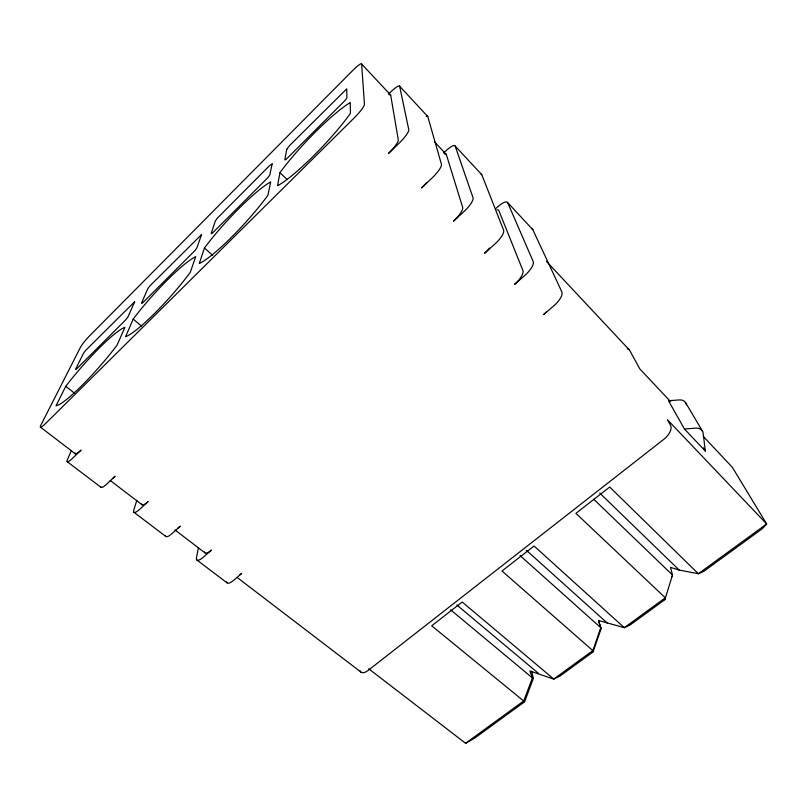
<?xml version="1.0" encoding="UTF-8"?>
<svg xmlns="http://www.w3.org/2000/svg" width="807" height="807" viewBox="0 0 807 807"><rect width="100%" height="100%" fill="white"/><g stroke="black" fill="none" stroke-linecap="round" stroke-linejoin="round"><path stroke-width="1.21" d="M279.979 172.637L277.507 185.761A64.782 9.956 -46.6 0 0 350.43 113.323L350.228 102.57A66.416 10.491 -46.7 0 0 279.979 172.637L287.08 179.547M198.482 547.721L196.494 557.476A12.276 3.753 -51.4 0 0 203.213 557.314L211.404 550.142A12.297 3.783 -51.3 0 1 204.494 551.927M672.13 576.622L672.493 575.018L670.466 567.361L679.212 570.085L698.348 573.737L703.724 571.376L762.121 528.867L766.65 523.975L732.363 467.314L703.2 436.305M368.759 668.821L465.609 743.287L474.738 738.082L524.611 701.767L533.326 678.485L532.398 677.9L529.886 671.01L553.753 679.08L559.917 676.074L593.064 651.935L601.094 628.754L598.431 620.442L624.295 627.685L630.085 624.991L664.867 599.662L665.311 597.805L575.926 513.353L609.688 487.035L698.348 573.737L766.65 523.975L667.45 419.731L670.617 425.551A12.579 6.537 -42.1 0 1 663.868 439.28L368.093 670.446A11.409 5.296 -53.5 0 1 360.204 670.97M136.817 500.3L133.841 509.913A12.64 3.067 -50.7 0 0 139.934 509.126L148.145 501.581A12.66 3.087 -50.5 0 1 141.699 503.921M664.867 599.662L672.493 575.018L593.77 499.271M204.474 247.961L199.299 263.455A62.411 9.452 -47.5 0 0 267.874 195.334L270.688 181.908A63.975 9.936 -47.5 0 0 204.474 247.961L212.705 255.405M133.185 319.058L125.61 336.66A60.686 8.907 -48.2 0 0 190.22 272.473L195.698 256.707A62.21 9.341 -48.3 0 0 133.185 319.058L141.659 326.21M71.47 450.387L67.465 459.516A13.023 2.29 -49.9 0 0 72.832 458.023L81.073 450.074A13.043 2.31 -49.8 0 1 75.142 453.04M65.781 386.291L56.066 405.739A59.456 8.352 -48.9 0 0 117.055 345.154L124.903 327.329A60.969 8.746 -49 0 0 65.781 386.291L74.476 393.17M388.449 94.167L390.215 92.432A12.63 2.159 -45.8 0 1 399.616 86.198L427.781 116.541L441.449 164.295A14.435 3.46 -45.3 0 1 431.987 178.065L421.506 187.93A14.355 3.44 -45.5 0 0 426.61 182.473M443.578 152.997L445.323 151.343A12.266 2.895 -45.1 0 1 455.158 146.027L481.769 174.695L503.618 230.197A13.961 4.358 -44.5 0 1 494.913 244.007L484.543 253.307A13.89 4.338 -44.8 0 0 489.506 248.042M495.71 208.63L497.445 207.056A11.923 3.551 -44.3 0 1 507.653 202.577L532.832 229.702L561.884 291.973A13.527 5.145 -43.7 0 1 553.874 305.782L543.615 314.569A13.457 5.124 -44 0 0 546.198 312.127M465.609 743.287L523.763 700.92L532.398 677.9L450.649 609.84M665.311 597.805L624.295 627.685L534.063 546.006L501.994 571.003L592.832 650.603L593.064 651.935M684.447 429.011L695.987 428.124A7.969 6.537 -25.6 0 1 703.149 433.177L705.338 451.063L684.447 429.011L668.509 400.756L679.514 399.909A7.596 6.335 -26.4 0 1 686.394 404.821M67.152 461.654L101.016 487.327M133.891 512.253L165.839 536.463M196.878 559.997L227.049 582.866M40.411 427.115L75.303 453.776M110.156 480.417L142.032 504.779M174.958 529.937L204.978 552.886M237.137 577.459L361.042 672.15M456.853 604.998L538.501 673.411M520.031 555.549L600.781 627.685L601.094 628.754M526.457 550.384L607.187 622.984M599.722 493.057L679.212 570.085M524.611 701.767L431.715 625.798L462.209 602.022L553.753 679.08L592.832 650.603L600.781 627.685L598.501 620.422M670.607 401.644L639.739 368.809L629.611 350.208L546.379 261.327M361.627 64.015L364.451 104.285A14.849 2.401 -46.2 0 1 354.102 118.014L45.979 423.14A13.245 1.876 -49.4 0 1 40.875 425.138L80.488 347.252A11.389 1.432 -48.7 0 1 89.981 335.45L352.609 70.602A12.751 1.745 -46.3 0 1 361.627 64.015L390.659 95.024L398.295 139.803A14.597 2.935 -45.9 0 1 388.379 153.572L398.91 143.404A14.677 2.956 -45.7 0 0 408.786 129.665L399.616 86.198M434.287 141.608L446.281 154.419L462.653 207.338A14.112 3.904 -45.1 0 1 453.544 221.158L463.975 211.575A14.193 3.924 -44.9 0 0 473.043 197.786L455.158 146.027M685.879 403.117L702.635 431.422M703.482 447.855L705.338 451.063M507.653 202.577L533.215 261.579A13.739 4.771 -44.1 0 1 524.863 275.389L514.553 284.427A13.669 4.741 -44.4 0 0 522.946 270.597L498.847 210.566A11.873 3.541 -44.5 0 0 496.971 209.86M531.732 671.273L533.326 678.485M481.133 174.141A12.095 3.238 -44.7 0 1 481.769 174.695M444.617 153.986A12.206 2.885 -45.2 0 1 446.281 154.419M389.246 94.893A12.569 2.149 -45.9 0 1 390.659 95.024M426.197 116.299A12.448 2.542 -45.4 0 1 427.781 116.541M627.261 348.917A11.036 4.983 -42.5 0 1 629.611 350.208M532.085 229.017A11.762 3.853 -43.9 0 1 532.832 229.702M165.445 535.545A12.458 3.42 -51 0 0 172.032 533.568L180.233 526.214A12.468 3.45 -50.9 0 1 178.165 527.889M226.515 581.857A12.105 4.065 -51.8 0 0 233.526 580.404L241.697 573.404A12.125 4.096 -51.7 0 1 239.608 574.977M113.051 477.996A12.841 2.714 -50.2 0 0 115.108 476.211L106.877 483.958A12.821 2.683 -50.3 0 1 100.784 486.51M201.538 234.605L197.019 247.588A4.227 0.605 -47.9 0 1 193.69 251.834L143.696 301.828A4.146 0.585 -48.3 0 1 141.639 302.998L147.671 288.886L149.688 286.102L201.538 234.605M286.757 149.285L284.871 159.695A4.398 0.646 -46.9 0 0 287.706 157.799L343.721 101.783A4.529 0.666 -46.3 0 0 346.899 97.637L346.748 88.851L289.884 145.23L286.757 149.285M272.151 163.942L269.81 174.756A4.358 0.636 -47.1 0 1 266.552 178.962L213.684 231.841A4.257 0.615 -47.7 0 1 211.252 233.354L215.328 220.977L217.234 218.283L269.508 165.687L272.151 163.942M134.658 301.747L128.172 316.475A4.126 0.575 -48.5 0 1 124.782 320.752L77.442 368.093A4.075 0.545 -48.9 0 1 75.727 368.95L83.504 353.295L85.613 350.44L134.658 301.747"/></g></svg>
